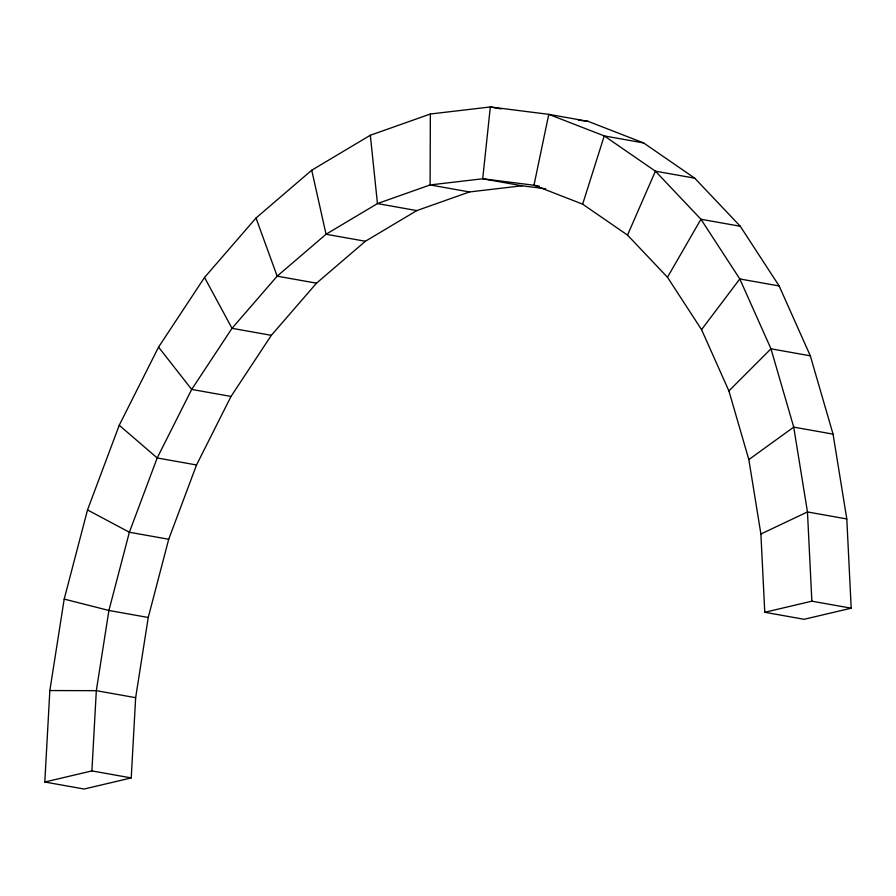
<?xml version="1.0" encoding="UTF-8"?>
<svg xmlns="http://www.w3.org/2000/svg" width="896" height="896" viewBox="0 0 896 896"><rect width="100%" height="100%" fill="white"/><g stroke="black" fill="none" stroke-linecap="round" stroke-linejoin="round"><path stroke-width="1.34" d="M430.349 114.005L430.102 184.934L377.451 203.582L326.054 234.248L277.166 276.17L232.019 328.317L191.688 389.424L157.192 457.957L129.371 532.246L108.909 610.467L96.32 690.67L91.896 770.907L44.8 782.018L49.84 690.547L64.198 599.099L87.517 509.936L119.235 425.253L158.558 347.11L204.534 277.458L256.01 218.008L311.73 170.218L370.328 135.262L430.349 114.005L490.325 106.971L548.766 114.341L588.101 121.352L643.586 142.923L694.736 178.181L740.286 226.262L779.139 285.958L810.309 355.824L833.056 434.134L846.798 518.952L851.2 608.194L804.104 619.293L764.77 612.282L760.894 534.005L748.843 459.603L728.896 390.914L701.557 329.627L667.475 277.256L627.514 235.088L582.646 204.154L533.982 185.226L482.709 178.774L430.102 184.934L469.437 191.957L522.043 185.786L545.597 188.754M44.8 782.018L84.134 789.029L131.23 777.918L135.654 697.682L148.243 617.478L168.706 539.258L196.526 464.968L231.022 396.435L271.342 335.328L316.501 283.181L365.389 241.259L416.786 210.594L469.437 191.957M582.646 204.154L604.251 135.912L643.586 142.923M627.514 235.088L655.402 171.17L694.736 178.181M667.475 277.256L700.952 219.251L740.286 226.262M701.557 329.627L739.805 278.947L779.139 285.958M728.896 390.914L770.974 348.813L810.309 355.824M748.843 459.603L793.722 427.123L833.056 434.134M760.894 534.005L807.464 511.941L846.798 518.952M764.77 612.282L811.866 601.182L851.2 608.194M49.84 690.547L96.32 690.67L135.654 697.682M578.592 120.154L588.101 121.352M501.178 108.909L490.325 106.971L482.709 178.774L522.043 185.786M539.403 186.2L533.982 185.226L548.766 114.341L604.251 135.912L655.402 171.17L700.952 219.251L739.805 278.947L770.974 348.813L793.722 427.123L807.464 511.941L811.866 601.182M416.786 210.594L377.451 203.582L370.328 135.262M365.389 241.259L326.054 234.248L311.73 170.218M316.501 283.181L277.166 276.17L256.01 218.008M271.342 335.328L232.019 328.317L204.534 277.458M231.022 396.435L191.688 389.424L158.558 347.11M196.526 464.968L157.192 457.957L119.235 425.253M168.706 539.258L129.371 532.246L87.517 509.936M148.243 617.478L108.909 610.467L64.198 599.099M91.896 770.907L131.23 777.918"/></g></svg>
